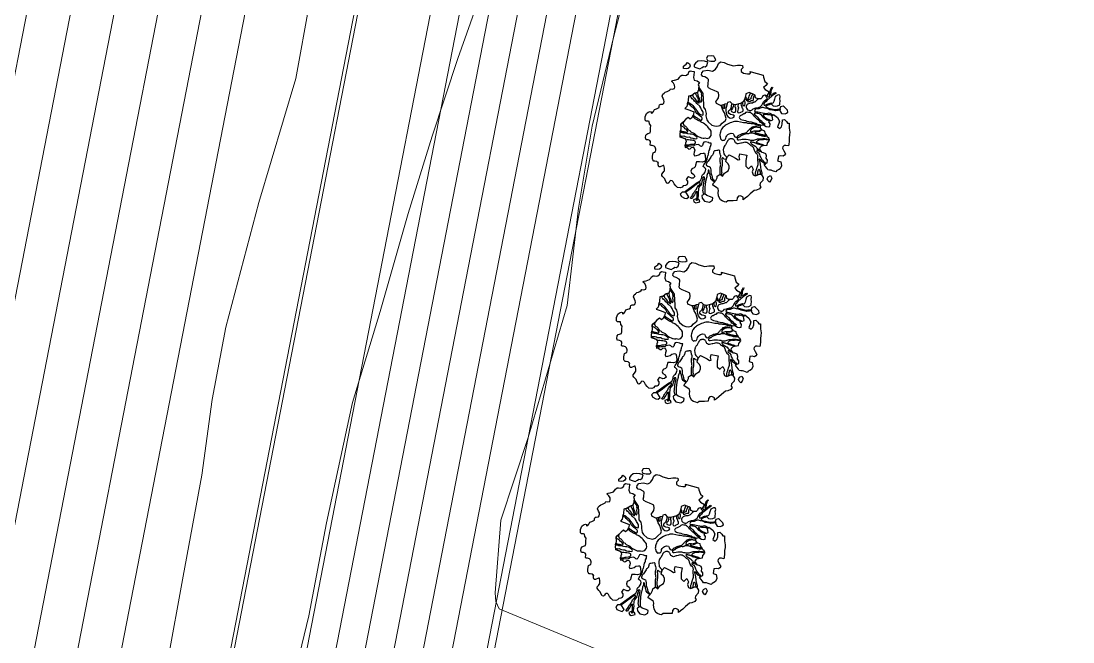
# Model space of a CAD drawing. Header units: metres. Extents: x 30 to 776, y 38 to 676.
# Drawn here: x 506.75 to 536.21, y 306 to 323.39 of the extents above; entities that cross this region are included whole.
import ezdxf

# ---------------------------------------------------------------- set-up
doc = ezdxf.new("R2010")
doc.units = ezdxf.units.M
doc.layers.add('01_Fina', color=7, linetype='Continuous')
doc.layers.add('planting render', color=7, linetype='Continuous')

# ---------------------------------------------------------------- blocks, each defined once
blk = doc.blocks.new('pohon2')
at = {"layer": 'planting render', "color": 94}
for points in [[(-0.222, 0.704), (-0.256, 0.707), (-0.288, 0.705), (-0.317, 0.695), (-0.317, 0.695), (-0.335, 0.671), (-0.345, 0.653), (-0.342, 0.636), (-0.325, 0.633), (-0.285, 0.627), (-0.266, 0.644), (-0.254, 0.655), (-0.24, 0.656), (-0.227, 0.671), (-0.222, 0.704)], [(0.201, 0.693), (0.318, 0.683), (0.325, 0.664), (0.348, 0.627), (0.374, 0.613), (0.364, 0.59), (0.345, 0.569), (0.364, 0.552), (0.405, 0.538), (0.397, 0.514), (0.389, 0.492), (0.372, 0.498), (0.355, 0.488), (0.351, 0.471), (0.341, 0.456), (0.314, 0.451), (0.289, 0.458), (0.281, 0.48), (0.262, 0.486), (0.219, 0.494), (0.192, 0.477), (0.192, 0.45), (0.187, 0.406), (0.167, 0.38), (0.11, 0.354), (0.085, 0.354), (0.06, 0.373), (0.035, 0.361), (0.034, 0.35), (0.014, 0.343), (0.002, 0.333), (-0.024, 0.323), (-0.065, 0.333), (-0.075, 0.354), (-0.067, 0.367), (-0.058, 0.39), (-0.059, 0.413), (-0.067, 0.44), (-0.081, 0.444), (-0.112, 0.451), (-0.145, 0.456), (-0.169, 0.464), (-0.177, 0.476), (-0.178, 0.499), (-0.183, 0.542), (-0.194, 0.55), (-0.223, 0.56), (-0.244, 0.562), (-0.259, 0.574), (-0.259, 0.593), (-0.247, 0.616), (-0.209, 0.628), (-0.163, 0.628), (-0.147, 0.64), (-0.137, 0.652), (-0.127, 0.678), (-0.121, 0.711), (-0.103, 0.73), (-0.07, 0.73), (-0.035, 0.722), (0.025, 0.717), (0.061, 0.73), (0.089, 0.735), (0.107, 0.737), (0.115, 0.715), (0.104, 0.696), (0.108, 0.676), (0.13, 0.667), (0.17, 0.666), (0.192, 0.671), (0.196, 0.682), (0.191, 0.693), (0.201, 0.693)], [(-0.2, 0.771), (-0.235, 0.759), (-0.243, 0.736), (-0.228, 0.718), (-0.196, 0.719), (-0.161, 0.727), (-0.153, 0.74), (-0.168, 0.761), (-0.178, 0.77), (-0.2, 0.771)], [(-0.411, 0.664), (-0.392, 0.655), (-0.38, 0.639), (-0.384, 0.62), (-0.396, 0.609), (-0.414, 0.601), (-0.44, 0.601), (-0.44, 0.601), (-0.442, 0.621), (-0.42, 0.646), (-0.412, 0.664)], [(-0.332, 0.587), (-0.33, 0.534), (-0.316, 0.511), (-0.287, 0.511), (-0.262, 0.498), (-0.272, 0.478), (-0.262, 0.464), (-0.258, 0.438), (-0.265, 0.4), (-0.286, 0.389), (-0.313, 0.363), (-0.341, 0.349), (-0.336, 0.309), (-0.339, 0.251), (-0.352, 0.229), (-0.303, 0.222), (-0.264, 0.213), (-0.261, 0.187), (-0.27, 0.154), (-0.283, 0.138), (-0.306, 0.15), (-0.326, 0.127), (-0.343, 0.102), (-0.363, 0.073), (-0.354, 0.03), (-0.355, -0.018), (-0.347, -0.047), (-0.291, -0.055), (-0.28, -0.077), (-0.284, -0.094), (-0.284, -0.119), (-0.279, -0.137), (-0.268, -0.131), (-0.257, -0.135), (-0.243, -0.144), (-0.23, -0.139), (-0.22, -0.126), (-0.205, -0.12), (-0.192, -0.13), (-0.184, -0.145), (-0.185, -0.164), (-0.187, -0.184), (-0.176, -0.196), (-0.158, -0.191), (-0.139, -0.181), (-0.124, -0.164), (-0.101, -0.155), (-0.089, -0.154), (-0.077, -0.175), (-0.065, -0.216), (-0.074, -0.232), (-0.093, -0.242), (-0.118, -0.243), (-0.147, -0.249), (-0.152, -0.282), (-0.152, -0.299), (-0.158, -0.31), (-0.177, -0.323), (-0.182, -0.346), (-0.174, -0.361), (-0.15, -0.372), (-0.137, -0.39), (-0.148, -0.407), (-0.164, -0.413), (-0.194, -0.405), (-0.204, -0.414), (-0.211, -0.435), (-0.197, -0.447), (-0.194, -0.465), (-0.195, -0.482), (-0.206, -0.492), (-0.227, -0.497), (-0.234, -0.513), (-0.249, -0.523), (-0.279, -0.526), (-0.298, -0.513), (-0.315, -0.497), (-0.329, -0.48), (-0.341, -0.471), (-0.355, -0.473), (-0.363, -0.482), (-0.366, -0.494), (-0.375, -0.504), (-0.387, -0.504), (-0.404, -0.484), (-0.413, -0.468), (-0.428, -0.458), (-0.44, -0.449), (-0.447, -0.441), (-0.449, -0.428), (-0.441, -0.412), (-0.435, -0.401), (-0.431, -0.391), (-0.435, -0.367), (-0.445, -0.343), (-0.454, -0.344), (-0.478, -0.362), (-0.491, -0.364), (-0.5, -0.349), (-0.503, -0.335), (-0.502, -0.326), (-0.508, -0.325), (-0.518, -0.317), (-0.539, -0.318), (-0.549, -0.32), (-0.561, -0.311), (-0.564, -0.304), (-0.568, -0.278), (-0.568, -0.245), (-0.558, -0.236), (-0.551, -0.228), (-0.548, -0.215), (-0.551, -0.205), (-0.555, -0.197), (-0.561, -0.189), (-0.572, -0.181), (-0.583, -0.178), (-0.591, -0.178), (-0.606, -0.181), (-0.613, -0.176), (-0.613, -0.169), (-0.614, -0.155), (-0.614, -0.144), (-0.622, -0.136), (-0.641, -0.133), (-0.654, -0.133), (-0.659, -0.135), (-0.669, -0.119), (-0.671, -0.094), (-0.664, -0.08), (-0.653, -0.072), (-0.635, -0.064), (-0.635, -0.046), (-0.639, -0.019), (-0.642, 0.006), (-0.656, 0.021), (-0.664, 0.043), (-0.675, 0.042), (-0.693, 0.04), (-0.704, 0.048), (-0.707, 0.06), (-0.711, 0.078), (-0.702, 0.111), (-0.69, 0.127), (-0.673, 0.138), (-0.663, 0.136), (-0.661, 0.124), (-0.648, 0.13), (-0.642, 0.143), (-0.636, 0.165), (-0.619, 0.175), (-0.608, 0.182), (-0.597, 0.192), (-0.598, 0.203), (-0.598, 0.215), (-0.593, 0.221), (-0.585, 0.224), (-0.566, 0.229), (-0.559, 0.239), (-0.559, 0.257), (-0.564, 0.269), (-0.576, 0.283), (-0.587, 0.302), (-0.585, 0.321), (-0.576, 0.335), (-0.566, 0.347), (-0.55, 0.355), (-0.538, 0.363), (-0.527, 0.374), (-0.523, 0.387), (-0.503, 0.387), (-0.487, 0.395), (-0.487, 0.411), (-0.491, 0.427), (-0.507, 0.446), (-0.517, 0.453), (-0.529, 0.459), (-0.516, 0.468), (-0.5, 0.474), (-0.471, 0.492), (-0.461, 0.509), (-0.456, 0.521), (-0.441, 0.535), (-0.43, 0.538), (-0.411, 0.537), (-0.399, 0.543), (-0.384, 0.563), (-0.382, 0.578), (-0.372, 0.59), (-0.355, 0.591), (-0.332, 0.592), (-0.332, 0.587)], [(0.447, 0.428), (0.468, 0.413), (0.491, 0.415), (0.51, 0.421), (0.529, 0.437), (0.527, 0.448), (0.524, 0.473), (0.519, 0.492), (0.519, 0.513), (0.511, 0.525), (0.497, 0.525), (0.472, 0.506), (0.468, 0.48), (0.468, 0.457), (0.462, 0.436), (0.45, 0.435), (0.447, 0.428)], [(0.619, 0.383), (0.611, 0.4), (0.573, 0.424), (0.562, 0.43), (0.54, 0.417), (0.537, 0.397), (0.539, 0.386), (0.55, 0.371), (0.562, 0.359), (0.597, 0.361), (0.608, 0.37), (0.619, 0.383)], [(0.488, 0.335), (0.531, 0.312), (0.555, 0.283), (0.555, 0.258), (0.548, 0.226), (0.572, 0.213), (0.586, 0.232), (0.588, 0.26), (0.582, 0.299), (0.601, 0.306), (0.623, 0.292), (0.634, 0.278), (0.65, 0.281), (0.652, 0.27), (0.66, 0.234), (0.673, 0.199), (0.676, 0.173), (0.676, 0.143), (0.683, 0.114), (0.686, 0.079), (0.685, 0.066), (0.661, 0.066), (0.644, 0.062), (0.633, 0.047), (0.633, 0.034), (0.652, 0.011), (0.671, -0.012), (0.664, -0.028), (0.653, -0.038), (0.63, -0.039), (0.61, -0.046), (0.61, -0.069), (0.611, -0.092), (0.642, -0.096), (0.648, -0.11), (0.655, -0.134), (0.65, -0.162), (0.636, -0.176), (0.622, -0.186), (0.615, -0.198), (0.582, -0.194), (0.566, -0.191), (0.553, -0.194), (0.537, -0.196), (0.527, -0.184), (0.508, -0.169), (0.493, -0.157), (0.502, -0.141), (0.518, -0.13), (0.515, -0.106), (0.499, -0.09), (0.498, -0.066), (0.488, -0.047), (0.465, -0.042), (0.451, -0.042), (0.423, -0.02), (0.424, -0.001), (0.433, 0.016), (0.447, 0.023), (0.483, 0.036), (0.483, 0.057), (0.496, 0.084), (0.488, 0.103), (0.47, 0.112), (0.47, 0.112), (0.445, 0.143), (0.437, 0.161), (0.412, 0.165), (0.387, 0.186), (0.388, 0.209), (0.413, 0.219), (0.44, 0.208), (0.462, 0.208), (0.474, 0.214), (0.473, 0.239), (0.457, 0.255), (0.463, 0.267), (0.477, 0.273), (0.49, 0.282), (0.485, 0.302), (0.479, 0.314), (0.488, 0.335)], [(0.244, -0.097), (0.311, -0.096), (0.311, -0.147), (0.323, -0.2), (0.353, -0.219), (0.376, -0.188), (0.397, -0.215), (0.393, -0.241), (0.408, -0.269), (0.429, -0.273), (0.446, -0.264), (0.463, -0.251), (0.482, -0.248), (0.507, -0.276), (0.507, -0.305), (0.488, -0.335), (0.49, -0.355), (0.5, -0.368), (0.492, -0.389), (0.466, -0.406), (0.444, -0.414), (0.414, -0.451), (0.393, -0.48), (0.374, -0.502), (0.359, -0.519), (0.353, -0.496), (0.353, -0.496), (0.326, -0.487), (0.308, -0.496), (0.3, -0.512), (0.3, -0.54), (0.3, -0.54), (0.267, -0.548), (0.242, -0.554), (0.217, -0.557), (0.205, -0.572), (0.187, -0.572), (0.163, -0.569), (0.147, -0.561), (0.123, -0.532), (0.112, -0.498), (0.112, -0.482), (0.105, -0.463), (0.087, -0.454), (0.087, -0.454), (0.047, -0.439), (0.047, -0.439), (0.048, -0.422), (0.048, -0.422), (0.067, -0.39), (0.067, -0.39), (0.074, -0.362), (0.074, -0.346), (0.074, -0.346), (0.096, -0.323), (0.096, -0.323), (0.122, -0.337), (0.122, -0.337), (0.136, -0.305), (0.152, -0.29), (0.166, -0.277), (0.17, -0.25), (0.165, -0.228), (0.151, -0.209), (0.127, -0.194), (0.127, -0.157), (0.145, -0.125), (0.181, -0.134), (0.213, -0.144), (0.239, -0.155), (0.253, -0.148), (0.242, -0.125), (0.244, -0.097), (0.244, -0.097)], [(0.571, -0.244), (0.588, -0.264), (0.582, -0.289), (0.572, -0.307), (0.556, -0.294), (0.544, -0.28), (0.552, -0.258), (0.571, -0.244)], [(-0.155, -0.592), (-0.191, -0.553), (-0.198, -0.555), (-0.226, -0.56), (-0.24, -0.581), (-0.225, -0.603), (-0.192, -0.612), (-0.171, -0.612), (-0.155, -0.592)], [(-0.043, -0.619), (-0.052, -0.601), (-0.078, -0.592), (-0.106, -0.611), (-0.098, -0.628), (-0.08, -0.636), (-0.043, -0.619)], [(0.049, -0.552), (0.011, -0.545), (-0.01, -0.535), (-0.035, -0.556), (-0.029, -0.58), (-0.002, -0.604), (0.047, -0.604), (0.072, -0.581), (0.07, -0.558), (0.049, -0.552)]]:
    blk.add_lwpolyline(points, dxfattribs=at)
at = {"layer": 'planting render', "color": 34}
for points in [[(0.397, 0.514), (0.397, 0.497), (0.403, 0.493), (0.407, 0.488), (0.413, 0.489), (0.421, 0.494), (0.421, 0.502), (0.417, 0.515), (0.416, 0.528), (0.415, 0.539), (0.415, 0.546), (0.416, 0.555), (0.416, 0.568), (0.421, 0.577), (0.427, 0.587), (0.431, 0.586), (0.431, 0.583), (0.427, 0.576), (0.422, 0.568), (0.422, 0.562), (0.422, 0.541), (0.422, 0.532), (0.423, 0.52), (0.423, 0.516), (0.426, 0.511), (0.431, 0.511), (0.439, 0.516), (0.443, 0.522), (0.451, 0.532), (0.456, 0.538), (0.465, 0.544), (0.469, 0.539), (0.471, 0.534), (0.462, 0.525), (0.443, 0.505), (0.413, 0.468), (0.402, 0.458), (0.394, 0.443), (0.384, 0.426), (0.381, 0.42), (0.38, 0.413), (0.38, 0.409), (0.383, 0.405), (0.388, 0.406), (0.393, 0.407), (0.404, 0.413), (0.409, 0.417), (0.418, 0.423), (0.427, 0.428), (0.435, 0.432), (0.446, 0.437), (0.45, 0.435), (0.447, 0.428), (0.443, 0.425), (0.431, 0.417), (0.419, 0.412), (0.409, 0.403), (0.402, 0.397), (0.403, 0.393), (0.415, 0.386), (0.428, 0.385), (0.474, 0.383), (0.49, 0.383), (0.505, 0.387), (0.515, 0.389), (0.528, 0.394), (0.537, 0.397), (0.543, 0.39), (0.539, 0.386), (0.523, 0.38), (0.512, 0.377), (0.5, 0.372), (0.489, 0.372), (0.471, 0.372), (0.445, 0.372), (0.428, 0.376), (0.415, 0.377), (0.397, 0.377), (0.377, 0.379), (0.367, 0.377), (0.34, 0.36), (0.331, 0.358), (0.319, 0.355), (0.311, 0.351), (0.307, 0.347), (0.303, 0.335), (0.308, 0.329), (0.324, 0.329), (0.335, 0.329), (0.381, 0.33), (0.423, 0.331), (0.445, 0.341), (0.464, 0.336), (0.484, 0.327), (0.48, 0.318), (0.47, 0.321), (0.453, 0.325), (0.444, 0.321), (0.434, 0.319), (0.42, 0.319), (0.395, 0.316), (0.39, 0.312), (0.397, 0.304), (0.406, 0.294), (0.418, 0.289), (0.437, 0.281), (0.452, 0.279), (0.466, 0.274), (0.47, 0.27), (0.463, 0.267), (0.462, 0.264), (0.45, 0.269), (0.444, 0.27), (0.437, 0.27), (0.426, 0.274), (0.414, 0.279), (0.4, 0.285), (0.394, 0.29), (0.387, 0.297), (0.382, 0.301), (0.376, 0.306), (0.362, 0.311), (0.354, 0.314), (0.343, 0.314), (0.332, 0.314), (0.319, 0.314), (0.31, 0.312), (0.304, 0.309), (0.305, 0.305), (0.314, 0.297), (0.323, 0.291), (0.339, 0.281), (0.36, 0.265), (0.383, 0.252), (0.397, 0.241), (0.409, 0.236), (0.426, 0.227), (0.412, 0.224), (0.406, 0.224), (0.39, 0.232), (0.382, 0.236), (0.372, 0.243), (0.367, 0.247), (0.357, 0.252), (0.348, 0.257), (0.341, 0.262), (0.331, 0.268), (0.317, 0.277), (0.307, 0.283), (0.301, 0.291), (0.295, 0.295), (0.286, 0.302), (0.279, 0.304), (0.275, 0.306), (0.267, 0.309), (0.26, 0.308), (0.25, 0.308), (0.237, 0.307), (0.233, 0.306), (0.227, 0.302), (0.223, 0.3), (0.218, 0.291), (0.214, 0.288), (0.208, 0.284), (0.191, 0.27), (0.183, 0.266), (0.178, 0.261), (0.175, 0.256), (0.173, 0.249), (0.173, 0.243), (0.176, 0.236), (0.183, 0.231), (0.192, 0.229), (0.205, 0.228), (0.236, 0.225), (0.251, 0.224), (0.27, 0.223), (0.292, 0.223), (0.323, 0.221), (0.338, 0.219), (0.343, 0.218), (0.346, 0.217), (0.353, 0.214), (0.371, 0.215), (0.382, 0.211), (0.388, 0.211), (0.388, 0.209), (0.374, 0.203), (0.363, 0.202), (0.353, 0.203), (0.346, 0.203), (0.337, 0.206), (0.329, 0.208), (0.321, 0.209), (0.315, 0.209), (0.306, 0.208), (0.298, 0.207), (0.288, 0.206), (0.263, 0.203), (0.251, 0.205), (0.238, 0.204), (0.23, 0.202), (0.222, 0.202), (0.162, 0.202), (0.136, 0.196), (0.123, 0.19), (0.108, 0.183), (0.098, 0.178), (0.081, 0.165), (0.065, 0.15), (0.055, 0.141), (0.049, 0.134), (0.038, 0.119), (0.028, 0.101), (0.025, 0.088), (0.023, 0.072), (0.023, 0.061), (0.023, 0.049), (0.023, 0.04), (0.028, 0.031), (0.037, 0.01), (0.055, -0.002), (0.063, 0.003), (0.077, 0.005), (0.082, 0.012), (0.086, 0.025), (0.086, 0.039), (0.089, 0.049), (0.093, 0.056), (0.098, 0.064), (0.108, 0.072), (0.108, 0.072), (0.124, 0.082), (0.124, 0.082), (0.144, 0.081), (0.144, 0.081), (0.152, 0.072), (0.152, 0.072), (0.157, 0.061), (0.166, 0.055), (0.176, 0.053), (0.185, 0.056), (0.191, 0.063), (0.193, 0.067), (0.195, 0.071), (0.2, 0.076), (0.207, 0.08), (0.207, 0.08), (0.215, 0.086), (0.221, 0.09), (0.226, 0.094), (0.229, 0.097), (0.236, 0.1), (0.242, 0.102), (0.247, 0.105), (0.253, 0.107), (0.258, 0.11), (0.263, 0.113), (0.267, 0.116), (0.271, 0.121), (0.275, 0.127), (0.278, 0.131), (0.278, 0.131), (0.281, 0.138), (0.285, 0.142), (0.288, 0.148), (0.291, 0.153), (0.302, 0.169), (0.308, 0.177), (0.315, 0.181), (0.326, 0.187), (0.334, 0.189), (0.34, 0.189), (0.349, 0.19), (0.357, 0.189), (0.368, 0.189), (0.377, 0.19), (0.387, 0.189), (0.387, 0.189), (0.387, 0.186), (0.366, 0.185), (0.358, 0.184), (0.35, 0.183), (0.346, 0.182), (0.342, 0.181), (0.338, 0.179), (0.335, 0.177), (0.331, 0.176), (0.326, 0.173), (0.322, 0.17), (0.318, 0.167), (0.316, 0.164), (0.313, 0.162), (0.31, 0.159), (0.308, 0.155), (0.307, 0.152), (0.307, 0.152), (0.305, 0.146), (0.304, 0.144), (0.304, 0.144), (0.303, 0.141), (0.303, 0.141), (0.303, 0.137), (0.303, 0.137), (0.303, 0.132), (0.307, 0.131), (0.315, 0.131), (0.318, 0.134), (0.327, 0.14), (0.327, 0.14), (0.336, 0.144), (0.339, 0.145), (0.344, 0.146), (0.352, 0.148), (0.356, 0.149), (0.367, 0.15), (0.374, 0.152), (0.38, 0.154), (0.386, 0.157), (0.391, 0.16), (0.395, 0.165), (0.398, 0.168), (0.398, 0.168), (0.402, 0.173), (0.405, 0.17), (0.4, 0.164), (0.397, 0.158), (0.394, 0.155), (0.39, 0.153), (0.39, 0.153), (0.386, 0.15), (0.386, 0.15), (0.382, 0.146), (0.382, 0.146), (0.375, 0.145), (0.367, 0.145), (0.362, 0.145), (0.358, 0.144), (0.358, 0.144), (0.354, 0.143), (0.354, 0.143), (0.35, 0.14), (0.35, 0.14), (0.349, 0.137), (0.349, 0.132), (0.353, 0.13), (0.358, 0.13), (0.368, 0.129), (0.373, 0.128), (0.379, 0.128), (0.388, 0.125), (0.397, 0.125), (0.404, 0.125), (0.411, 0.125), (0.418, 0.125), (0.423, 0.125), (0.43, 0.125), (0.436, 0.125), (0.438, 0.127), (0.442, 0.128), (0.446, 0.129), (0.45, 0.13), (0.453, 0.133), (0.463, 0.121), (0.455, 0.116), (0.45, 0.114), (0.445, 0.112), (0.44, 0.112), (0.432, 0.111), (0.428, 0.111), (0.422, 0.111), (0.414, 0.113), (0.41, 0.113), (0.406, 0.113), (0.403, 0.113), (0.396, 0.113), (0.392, 0.113), (0.386, 0.114), (0.381, 0.115), (0.381, 0.115), (0.374, 0.115), (0.369, 0.115), (0.365, 0.115), (0.361, 0.116), (0.356, 0.117), (0.356, 0.117), (0.348, 0.118), (0.342, 0.12), (0.337, 0.121), (0.331, 0.121), (0.325, 0.12), (0.325, 0.12), (0.305, 0.117), (0.3, 0.116), (0.296, 0.115), (0.293, 0.112), (0.289, 0.108), (0.286, 0.106), (0.281, 0.104), (0.276, 0.103), (0.273, 0.103), (0.269, 0.102), (0.264, 0.101), (0.244, 0.088), (0.234, 0.084), (0.229, 0.08), (0.224, 0.076), (0.219, 0.072), (0.219, 0.072), (0.215, 0.066), (0.213, 0.063), (0.213, 0.063), (0.21, 0.06), (0.21, 0.06), (0.204, 0.057), (0.201, 0.055), (0.197, 0.05), (0.194, 0.047), (0.194, 0.047), (0.192, 0.042), (0.191, 0.036), (0.191, 0.036), (0.192, 0.033), (0.201, 0.032), (0.201, 0.032), (0.209, 0.033), (0.227, 0.039), (0.227, 0.039), (0.241, 0.045), (0.248, 0.047), (0.257, 0.049), (0.267, 0.05), (0.278, 0.052), (0.297, 0.052), (0.308, 0.054), (0.319, 0.052), (0.328, 0.053), (0.338, 0.055), (0.351, 0.057), (0.358, 0.061), (0.368, 0.067), (0.376, 0.072), (0.384, 0.076), (0.397, 0.08), (0.409, 0.083), (0.418, 0.085), (0.431, 0.088), (0.443, 0.091), (0.452, 0.092), (0.468, 0.092), (0.478, 0.092), (0.487, 0.092), (0.492, 0.094), (0.494, 0.089), (0.487, 0.088), (0.48, 0.087), (0.469, 0.085), (0.464, 0.085), (0.455, 0.085), (0.45, 0.082), (0.445, 0.081), (0.437, 0.079), (0.433, 0.077), (0.429, 0.076), (0.424, 0.076), (0.42, 0.075), (0.416, 0.075), (0.412, 0.074), (0.407, 0.071), (0.405, 0.071), (0.405, 0.071), (0.401, 0.069), (0.397, 0.067), (0.393, 0.064), (0.393, 0.064), (0.388, 0.06), (0.385, 0.057), (0.383, 0.054), (0.38, 0.051), (0.378, 0.046), (0.378, 0.044), (0.378, 0.041), (0.378, 0.041), (0.381, 0.04), (0.381, 0.04), (0.39, 0.039), (0.397, 0.037), (0.4, 0.037), (0.404, 0.037), (0.41, 0.036), (0.413, 0.035), (0.418, 0.034), (0.423, 0.034), (0.427, 0.034), (0.427, 0.034), (0.433, 0.034), (0.439, 0.033), (0.442, 0.033), (0.448, 0.03), (0.452, 0.029), (0.453, 0.025), (0.443, 0.021), (0.439, 0.024), (0.434, 0.025), (0.427, 0.026), (0.424, 0.026), (0.421, 0.027), (0.418, 0.027), (0.412, 0.027), (0.408, 0.027), (0.401, 0.027), (0.396, 0.027), (0.389, 0.028), (0.385, 0.03), (0.382, 0.031), (0.376, 0.032), (0.371, 0.033), (0.366, 0.034), (0.361, 0.034), (0.356, 0.035), (0.346, 0.035), (0.34, 0.036), (0.335, 0.036), (0.329, 0.036), (0.326, 0.035), (0.326, 0.035), (0.324, 0.034), (0.323, 0.031), (0.323, 0.029), (0.326, 0.026), (0.332, 0.021), (0.336, 0.019), (0.345, 0.014), (0.35, 0.013), (0.355, 0.011), (0.364, 0.007), (0.374, 0.004), (0.378, 0.003), (0.382, 0.001), (0.39, -0.008), (0.395, -0.012), (0.398, -0.014), (0.403, -0.018), (0.408, -0.021), (0.411, -0.021), (0.414, -0.021), (0.42, -0.021), (0.423, -0.021), (0.424, -0.021), (0.444, -0.036), (0.426, -0.038), (0.42, -0.036), (0.411, -0.033), (0.411, -0.033), (0.405, -0.031), (0.402, -0.03), (0.397, -0.031), (0.397, -0.031), (0.397, -0.031), (0.395, -0.039), (0.4, -0.043), (0.4, -0.043), (0.409, -0.049), (0.416, -0.052), (0.428, -0.063), (0.437, -0.081), (0.446, -0.092), (0.453, -0.099), (0.461, -0.109), (0.469, -0.115), (0.479, -0.124), (0.489, -0.13), (0.499, -0.136), (0.502, -0.141), (0.497, -0.149), (0.488, -0.14), (0.483, -0.138), (0.473, -0.134), (0.467, -0.13), (0.462, -0.127), (0.462, -0.127), (0.455, -0.12), (0.449, -0.113), (0.449, -0.113), (0.441, -0.108), (0.437, -0.108), (0.437, -0.108), (0.434, -0.115), (0.437, -0.12), (0.44, -0.124), (0.448, -0.144), (0.451, -0.151), (0.456, -0.165), (0.458, -0.171), (0.464, -0.19), (0.474, -0.213), (0.476, -0.217), (0.48, -0.224), (0.483, -0.23), (0.486, -0.239), (0.486, -0.247), (0.485, -0.252), (0.482, -0.248), (0.476, -0.249), (0.472, -0.236), (0.47, -0.232), (0.468, -0.227), (0.467, -0.223), (0.465, -0.22), (0.463, -0.216), (0.461, -0.212), (0.459, -0.21), (0.459, -0.21), (0.454, -0.209), (0.45, -0.209), (0.447, -0.211), (0.445, -0.214), (0.444, -0.218), (0.444, -0.224), (0.444, -0.229), (0.444, -0.233), (0.445, -0.239), (0.445, -0.244), (0.445, -0.249), (0.445, -0.255), (0.446, -0.264), (0.446, -0.264), (0.429, -0.273), (0.428, -0.256), (0.426, -0.248), (0.426, -0.243), (0.427, -0.236), (0.427, -0.229), (0.428, -0.221), (0.428, -0.215), (0.428, -0.21), (0.43, -0.204), (0.43, -0.199), (0.43, -0.192), (0.43, -0.188), (0.431, -0.182), (0.436, -0.162), (0.434, -0.155), (0.433, -0.146), (0.431, -0.14), (0.43, -0.136), (0.426, -0.13), (0.424, -0.122), (0.423, -0.115), (0.423, -0.11), (0.42, -0.104), (0.419, -0.089), (0.417, -0.083), (0.414, -0.077), (0.412, -0.073), (0.406, -0.069), (0.396, -0.064), (0.38, -0.045), (0.376, -0.039), (0.37, -0.031), (0.369, -0.026), (0.364, -0.02), (0.36, -0.012), (0.356, -0.008), (0.348, -0.003), (0.336, 0.001), (0.325, 0.006), (0.319, 0.01), (0.313, 0.014), (0.307, 0.018), (0.3, 0.02), (0.289, 0.022), (0.28, 0.022), (0.273, 0.022), (0.262, 0.018), (0.251, 0.013), (0.241, 0.008), (0.233, 0.005), (0.21, -0.007), (0.2, -0.008), (0.189, -0.003), (0.182, 0), (0.178, 0.005), (0.173, 0.013), (0.169, 0.018), (0.165, 0.022), (0.161, 0.026), (0.154, 0.028), (0.15, 0.029), (0.147, 0.03), (0.141, 0.03), (0.133, 0.028), (0.128, 0.026), (0.122, 0.024), (0.116, 0.02), (0.112, 0.014), (0.108, 0.008), (0.104, 0.002), (0.102, -0.006), (0.1, -0.012), (0.092, -0.037), (0.088, -0.044), (0.085, -0.055), (0.083, -0.061), (0.083, -0.068), (0.082, -0.074), (0.082, -0.088), (0.094, -0.125), (0.104, -0.134), (0.107, -0.136), (0.113, -0.141), (0.12, -0.146), (0.13, -0.151), (0.127, -0.157), (0.127, -0.175), (0.107, -0.174), (0.099, -0.168), (0.099, -0.168), (0.089, -0.165), (0.083, -0.17), (0.083, -0.17), (0.085, -0.181), (0.09, -0.189), (0.098, -0.226), (0.099, -0.24), (0.099, -0.247), (0.099, -0.252), (0.099, -0.259), (0.1, -0.273), (0.101, -0.279), (0.101, -0.279), (0.103, -0.287), (0.106, -0.298), (0.109, -0.307), (0.11, -0.314), (0.111, -0.321), (0.111, -0.326), (0.109, -0.33), (0.096, -0.323), (0.092, -0.297), (0.091, -0.293), (0.091, -0.288), (0.09, -0.284), (0.09, -0.281), (0.088, -0.276), (0.088, -0.273), (0.085, -0.264), (0.085, -0.261), (0.084, -0.258), (0.084, -0.253), (0.085, -0.249), (0.085, -0.244), (0.085, -0.242), (0.085, -0.239), (0.085, -0.235), (0.083, -0.228), (0.08, -0.221), (0.079, -0.217), (0.077, -0.211), (0.076, -0.208), (0.075, -0.204), (0.073, -0.193), (0.07, -0.187), (0.069, -0.181), (0.069, -0.177), (0.069, -0.174), (0.069, -0.162), (0.07, -0.156), (0.068, -0.147), (0.067, -0.143), (0.061, -0.13), (0.059, -0.127), (0.057, -0.125), (0.053, -0.111), (0.05, -0.103), (0.044, -0.099), (0.039, -0.099), (0.028, -0.104), (0.022, -0.108), (0.01, -0.111), (0.001, -0.115), (-0.003, -0.122), (-0.005, -0.128), (-0.005, -0.135), (-0.005, -0.143), (-0.006, -0.152), (-0.009, -0.159), (-0.014, -0.165), (-0.02, -0.17), (-0.021, -0.179), (-0.027, -0.192), (-0.031, -0.202), (-0.035, -0.213), (-0.04, -0.222), (-0.044, -0.231), (-0.049, -0.238), (-0.05, -0.249), (-0.052, -0.255), (-0.052, -0.263), (-0.044, -0.265), (-0.033, -0.269), (-0.021, -0.272), (-0.009, -0.276), (-0.005, -0.286), (-0.005, -0.286), (0.002, -0.3), (0.003, -0.312), (0.005, -0.323), (0.011, -0.336), (0.016, -0.343), (0.021, -0.35), (0.034, -0.379), (0.044, -0.389), (0.054, -0.395), (0.061, -0.4), (0.057, -0.406), (0.037, -0.396), (0.029, -0.39), (0.018, -0.378), (0.016, -0.37), (0.012, -0.363), (0.006, -0.351), (0.005, -0.345), (0.003, -0.338), (-0.002, -0.337), (-0.008, -0.328), (-0.011, -0.322), (-0.013, -0.311), (-0.017, -0.305), (-0.017, -0.305), (-0.023, -0.305), (-0.023, -0.313), (-0.021, -0.321), (-0.022, -0.334), (-0.023, -0.338), (-0.024, -0.348), (-0.024, -0.359), (-0.024, -0.365), (-0.024, -0.373), (-0.024, -0.382), (-0.025, -0.395), (-0.027, -0.416), (-0.027, -0.422), (-0.025, -0.443), (-0.023, -0.452), (-0.023, -0.464), (-0.023, -0.475), (-0.019, -0.494), (-0.017, -0.502), (-0.013, -0.518), (-0.011, -0.531), (-0.009, -0.538), (-0.02, -0.539), (-0.024, -0.533), (-0.03, -0.518), (-0.035, -0.504), (-0.036, -0.496), (-0.036, -0.488), (-0.037, -0.477), (-0.037, -0.465), (-0.04, -0.453), (-0.042, -0.445), (-0.04, -0.435), (-0.04, -0.427), (-0.04, -0.42), (-0.04, -0.413), (-0.04, -0.413), (-0.04, -0.401), (-0.04, -0.391), (-0.04, -0.391), (-0.043, -0.38), (-0.043, -0.38), (-0.053, -0.377), (-0.058, -0.387), (-0.059, -0.394), (-0.056, -0.401), (-0.056, -0.401), (-0.059, -0.417), (-0.062, -0.429), (-0.062, -0.429), (-0.062, -0.443), (-0.062, -0.451), (-0.062, -0.46), (-0.069, -0.466), (-0.079, -0.484), (-0.08, -0.498), (-0.079, -0.508), (-0.077, -0.526), (-0.073, -0.54), (-0.07, -0.563), (-0.07, -0.587), (-0.07, -0.61), (-0.077, -0.613), (-0.078, -0.609), (-0.078, -0.592), (-0.078, -0.577), (-0.08, -0.563), (-0.081, -0.551), (-0.083, -0.542), (-0.086, -0.531), (-0.091, -0.524), (-0.095, -0.531), (-0.101, -0.542), (-0.105, -0.562), (-0.112, -0.577), (-0.122, -0.601), (-0.131, -0.603), (-0.136, -0.6), (-0.135, -0.592), (-0.127, -0.577), (-0.123, -0.566), (-0.119, -0.554), (-0.116, -0.542), (-0.109, -0.532), (-0.105, -0.518), (-0.097, -0.505), (-0.097, -0.496), (-0.095, -0.486), (-0.09, -0.479), (-0.084, -0.469), (-0.078, -0.459), (-0.073, -0.449), (-0.074, -0.438), (-0.083, -0.439), (-0.093, -0.447), (-0.109, -0.464), (-0.16, -0.52), (-0.182, -0.543), (-0.192, -0.554), (-0.203, -0.556), (-0.204, -0.552), (-0.198, -0.543), (-0.102, -0.441), (-0.093, -0.433), (-0.083, -0.425), (-0.077, -0.418), (-0.069, -0.397), (-0.068, -0.388), (-0.07, -0.379), (-0.071, -0.375), (-0.066, -0.361), (-0.061, -0.353), (-0.054, -0.345), (-0.05, -0.334), (-0.047, -0.324), (-0.046, -0.316), (-0.046, -0.306), (-0.051, -0.295), (-0.058, -0.291), (-0.066, -0.287), (-0.071, -0.285), (-0.077, -0.28), (-0.076, -0.271), (-0.073, -0.265), (-0.058, -0.228), (-0.053, -0.216), (-0.053, -0.206), (-0.053, -0.195), (-0.053, -0.187), (-0.051, -0.174), (-0.05, -0.169), (-0.05, -0.155), (-0.049, -0.135), (-0.048, -0.12), (-0.045, -0.11), (-0.045, -0.101), (-0.045, -0.09), (-0.045, -0.086), (-0.041, -0.071), (-0.041, -0.061), (-0.042, -0.049), (-0.055, -0.051), (-0.065, -0.05), (-0.068, -0.046), (-0.104, -0.046), (-0.113, -0.052), (-0.117, -0.064), (-0.122, -0.085), (-0.129, -0.096), (-0.138, -0.095), (-0.15, -0.089), (-0.163, -0.084), (-0.181, -0.091), (-0.195, -0.098), (-0.202, -0.106), (-0.224, -0.114), (-0.238, -0.114), (-0.252, -0.12), (-0.265, -0.125), (-0.274, -0.122), (-0.283, -0.125), (-0.284, -0.119), (-0.284, -0.111), (-0.27, -0.11), (-0.26, -0.108), (-0.249, -0.104), (-0.242, -0.1), (-0.231, -0.096), (-0.213, -0.092), (-0.201, -0.087), (-0.195, -0.082), (-0.192, -0.076), (-0.192, -0.068), (-0.195, -0.062), (-0.199, -0.059), (-0.21, -0.056), (-0.219, -0.056), (-0.234, -0.057), (-0.245, -0.058), (-0.262, -0.058), (-0.272, -0.06), (-0.275, -0.061), (-0.286, -0.066), (-0.291, -0.055), (-0.347, -0.047), (-0.337, -0.033), (-0.328, -0.034), (-0.313, -0.03), (-0.3, -0.032), (-0.291, -0.034), (-0.272, -0.033), (-0.259, -0.03), (-0.247, -0.035), (-0.24, -0.036), (-0.223, -0.036), (-0.218, -0.036), (-0.208, -0.036), (-0.195, -0.034), (-0.187, -0.031), (-0.187, -0.031), (-0.186, -0.024), (-0.19, -0.018), (-0.196, -0.013), (-0.21, -0.006), (-0.221, -0.001), (-0.227, 0), (-0.245, -0.001), (-0.256, -0.002), (-0.278, -0.003), (-0.289, -0.001), (-0.305, -0.001), (-0.323, -0.004), (-0.334, -0.002), (-0.341, -0.002), (-0.348, -0.002), (-0.355, -0.002), (-0.355, 0.014), (-0.334, 0.01), (-0.325, 0.01), (-0.319, 0.012), (-0.306, 0.012), (-0.288, 0.012), (-0.288, 0.012), (-0.283, 0.02), (-0.287, 0.023), (-0.304, 0.037), (-0.313, 0.04), (-0.321, 0.046), (-0.325, 0.05), (-0.332, 0.052), (-0.337, 0.054), (-0.344, 0.056), (-0.35, 0.057), (-0.359, 0.055), (-0.359, 0.055), (-0.363, 0.073), (-0.343, 0.102), (-0.343, 0.084), (-0.343, 0.084), (-0.334, 0.071), (-0.334, 0.071), (-0.322, 0.065), (-0.314, 0.063), (-0.305, 0.056), (-0.301, 0.052), (-0.294, 0.046), (-0.283, 0.035), (-0.283, 0.035), (-0.268, 0.031), (-0.261, 0.025), (-0.256, 0.022), (-0.226, 0.015), (-0.218, 0.013), (-0.2, 0), (-0.188, -0.006), (-0.176, -0.01), (-0.162, -0.012), (-0.146, -0.017), (-0.141, -0.017), (-0.129, -0.017), (-0.117, -0.013), (-0.111, -0.011), (-0.089, -0.011), (-0.082, -0.008), (-0.069, -0.001), (-0.064, 0.008), (-0.059, 0.024), (-0.059, 0.038), (-0.063, 0.054), (-0.067, 0.064), (-0.079, 0.076), (-0.086, 0.081), (-0.106, 0.098), (-0.116, 0.105), (-0.13, 0.113), (-0.138, 0.117), (-0.153, 0.126), (-0.175, 0.131), (-0.183, 0.134), (-0.201, 0.139), (-0.215, 0.143), (-0.225, 0.147), (-0.237, 0.152), (-0.244, 0.155), (-0.25, 0.159), (-0.26, 0.161), (-0.267, 0.163), (-0.263, 0.181), (-0.234, 0.166), (-0.22, 0.162), (-0.213, 0.159), (-0.201, 0.153), (-0.187, 0.147), (-0.179, 0.147), (-0.176, 0.15), (-0.176, 0.15), (-0.173, 0.161), (-0.175, 0.169), (-0.179, 0.176), (-0.198, 0.186), (-0.215, 0.195), (-0.231, 0.205), (-0.243, 0.214), (-0.25, 0.222), (-0.256, 0.233), (-0.263, 0.239), (-0.269, 0.244), (-0.277, 0.248), (-0.287, 0.255), (-0.303, 0.265), (-0.311, 0.272), (-0.316, 0.276), (-0.326, 0.277), (-0.337, 0.278), (-0.337, 0.293), (-0.315, 0.289), (-0.295, 0.277), (-0.284, 0.27), (-0.271, 0.26), (-0.261, 0.249), (-0.25, 0.244), (-0.242, 0.235), (-0.238, 0.229), (-0.22, 0.213), (-0.215, 0.209), (-0.202, 0.202), (-0.187, 0.198), (-0.187, 0.198), (-0.176, 0.198), (-0.17, 0.204), (-0.172, 0.217), (-0.175, 0.224), (-0.18, 0.234), (-0.194, 0.248), (-0.2, 0.255), (-0.204, 0.263), (-0.216, 0.277), (-0.251, 0.298), (-0.259, 0.304), (-0.275, 0.314), (-0.284, 0.322), (-0.292, 0.327), (-0.302, 0.333), (-0.311, 0.34), (-0.317, 0.346), (-0.327, 0.356), (-0.313, 0.363), (-0.305, 0.371), (-0.296, 0.353), (-0.296, 0.353), (-0.283, 0.342), (-0.275, 0.335), (-0.264, 0.325), (-0.255, 0.319), (-0.241, 0.308), (-0.237, 0.307), (-0.231, 0.308), (-0.231, 0.308), (-0.227, 0.313), (-0.239, 0.328), (-0.241, 0.333), (-0.247, 0.346), (-0.251, 0.351), (-0.254, 0.355), (-0.258, 0.361), (-0.263, 0.368), (-0.267, 0.372), (-0.272, 0.378), (-0.272, 0.378), (-0.28, 0.392), (-0.265, 0.4), (-0.255, 0.377), (-0.25, 0.369), (-0.243, 0.357), (-0.237, 0.35), (-0.234, 0.342), (-0.226, 0.327), (-0.221, 0.322), (-0.221, 0.322), (-0.211, 0.319), (-0.211, 0.319), (-0.207, 0.33), (-0.211, 0.341), (-0.212, 0.345), (-0.216, 0.36), (-0.217, 0.376), (-0.217, 0.383), (-0.223, 0.391), (-0.223, 0.402), (-0.233, 0.414), (-0.244, 0.423), (-0.258, 0.438), (-0.26, 0.45)], [(-0.26, 0.45), (-0.212, 0.401), (-0.187, 0.3), (-0.18, 0.274), (-0.16, 0.257), (-0.145, 0.22), (-0.142, 0.198), (-0.127, 0.162), (-0.111, 0.147), (-0.07, 0.123), (-0.045, 0.119), (-0.02, 0.12), (0.007, 0.134), (0.024, 0.16), (0.05, 0.191), (0.052, 0.211), (0.041, 0.231), (0.026, 0.26), (0.006, 0.281), (-0.005, 0.299), (-0.019, 0.322)], [(0.175, 0.389), (0.178, 0.378), (0.184, 0.365), (0.191, 0.362), (0.198, 0.359), (0.203, 0.369), (0.203, 0.381), (0.199, 0.397), (0.188, 0.415)], [(0.192, 0.45), (0.202, 0.437), (0.202, 0.424), (0.211, 0.416), (0.216, 0.419), (0.221, 0.431), (0.221, 0.44), (0.227, 0.449), (0.228, 0.462), (0.234, 0.491)], [(0.32, 0.453), (0.309, 0.44), (0.301, 0.431), (0.289, 0.416), (0.283, 0.412), (0.271, 0.403), (0.262, 0.4), (0.252, 0.397), (0.243, 0.394), (0.233, 0.388), (0.227, 0.382), (0.222, 0.375), (0.218, 0.368), (0.218, 0.359), (0.218, 0.352), (0.223, 0.342), (0.237, 0.331), (0.248, 0.328), (0.256, 0.328), (0.269, 0.331), (0.279, 0.338), (0.287, 0.351), (0.303, 0.359), (0.312, 0.363), (0.333, 0.373), (0.34, 0.377), (0.349, 0.381), (0.353, 0.387), (0.361, 0.398), (0.366, 0.412), (0.375, 0.438), (0.382, 0.449), (0.389, 0.458), (0.399, 0.469), (0.4, 0.476), (0.394, 0.48), (0.386, 0.485), (0.385, 0.494)], [(0.254, 0.487), (0.248, 0.462), (0.246, 0.45), (0.246, 0.44), (0.241, 0.434), (0.235, 0.431), (0.235, 0.431), (0.23, 0.428), (0.226, 0.417), (0.222, 0.409), (0.222, 0.409), (0.233, 0.408), (0.245, 0.417), (0.255, 0.423), (0.27, 0.428), (0.273, 0.434), (0.273, 0.44), (0.271, 0.452), (0.272, 0.464), (0.273, 0.472), (0.276, 0.481)], [(-0.004, 0.331), (0.001, 0.311), (0.005, 0.303), (0.014, 0.301), (0.019, 0.307), (0.018, 0.318), (0.017, 0.328), (0.014, 0.343)], [(0.034, 0.35), (0.032, 0.314), (0.031, 0.302), (0.034, 0.28), (0.04, 0.263), (0.052, 0.243), (0.063, 0.231), (0.081, 0.222), (0.093, 0.222), (0.111, 0.228), (0.12, 0.235), (0.125, 0.248), (0.117, 0.256), (0.103, 0.255), (0.084, 0.255), (0.072, 0.261), (0.063, 0.269), (0.062, 0.28), (0.063, 0.289), (0.071, 0.298), (0.077, 0.308), (0.08, 0.32), (0.079, 0.33), (0.08, 0.34), (0.08, 0.354), (0.081, 0.356)], [(0.095, 0.354), (0.095, 0.334), (0.094, 0.317), (0.087, 0.3), (0.085, 0.294), (0.088, 0.284), (0.095, 0.282), (0.112, 0.281), (0.124, 0.285), (0.128, 0.295), (0.128, 0.304), (0.125, 0.321), (0.122, 0.327), (0.116, 0.334), (0.115, 0.342), (0.114, 0.356)], [(0.139, 0.367), (0.139, 0.347), (0.148, 0.331), (0.148, 0.323), (0.145, 0.308), (0.146, 0.295), (0.151, 0.286), (0.151, 0.286), (0.162, 0.285), (0.172, 0.29), (0.178, 0.296), (0.193, 0.305), (0.197, 0.312), (0.197, 0.319), (0.193, 0.328), (0.187, 0.333), (0.183, 0.342), (0.179, 0.35), (0.173, 0.359), (0.164, 0.378)]]:
    blk.add_lwpolyline(points, dxfattribs=at)
blk = doc.blocks.new('Estadio')
at = {"lineweight": 9}
for points in [[(2565.331, 1456.462), (2565.331, 1416.462, 0.826712), (2680.244, 1416.462), (2680.244, 1516.462, 0.826712), (2565.331, 1516.462), (2565.331, 1476.462)], [(2565.531, 1456.262), (2565.531, 1416.481, 0.826439), (2680.044, 1416.481), (2680.044, 1516.443, 0.826439), (2565.531, 1516.443), (2565.531, 1476.662)], [(2566.487, 1456.262), (2566.487, 1416.572, 0.825111), (2679.087, 1416.572), (2679.087, 1516.352, 0.825111), (2566.487, 1516.352), (2566.487, 1476.662)], [(2567.287, 1456.262), (2567.287, 1416.649, 0.823976), (2678.287, 1416.649), (2678.287, 1516.275, 0.823976), (2567.287, 1516.275), (2567.287, 1476.662)], [(2568.087, 1456.262), (2568.087, 1416.727, 0.822818), (2677.487, 1416.727), (2677.487, 1516.197, 0.822818), (2568.087, 1516.197), (2568.087, 1476.662)], [(2568.887, 1456.262), (2568.887, 1416.805, 0.821637), (2676.687, 1416.805), (2676.687, 1516.119, 0.821637), (2568.887, 1516.119), (2568.887, 1476.662)], [(2569.687, 1456.262), (2569.687, 1416.883, 0.82043), (2675.887, 1416.883), (2675.887, 1516.041, 0.82043), (2569.687, 1516.041), (2569.687, 1476.662)], [(2570.487, 1456.462), (2570.487, 1416.963, 0.819198), (2675.087, 1416.963), (2675.087, 1515.961, 0.819198), (2570.487, 1515.961), (2570.487, 1476.462)], [(2572.487, 1461.262), (2572.487, 1417.163, 0.815999), (2673.087, 1417.163), (2673.087, 1515.761, 0.815999), (2572.487, 1515.761), (2572.487, 1417.163)], [(2572.587, 1461.262), (2572.587, 1417.173, 0.815834), (2672.987, 1417.173), (2672.987, 1515.751, 0.815834), (2572.587, 1515.751), (2572.587, 1417.173)], [(2575.587, 1515.442), (2575.587, 1417.482, 0.810673), (2669.987, 1417.482), (2669.987, 1515.442, 0.810673), (2575.587, 1515.442)], [(2576.787, 1515.315), (2576.787, 1417.609, 0.808479), (2668.787, 1417.609), (2668.787, 1515.315, 0.808479), (2576.787, 1515.315)], [(2577.987, 1515.188), (2577.987, 1417.736, 0.806204), (2667.587, 1417.736), (2667.587, 1515.188, 0.806204), (2577.987, 1515.188)], [(2579.187, 1515.058), (2579.187, 1417.866, 0.803844), (2666.387, 1417.866), (2666.387, 1515.058, 0.803844), (2579.187, 1515.058)], [(2580.387, 1514.927), (2580.387, 1417.997, 0.801391), (2665.187, 1417.997), (2665.187, 1514.927, 0.801391), (2580.387, 1514.927)], [(2581.587, 1514.793), (2581.587, 1418.131, 0.79884), (2663.987, 1418.131), (2663.987, 1514.793, 0.79884), (2581.587, 1514.793)]]:
    blk.add_lwpolyline(points, format="xyb", dxfattribs=at)
at = {"lineweight": 9, "xscale": 2.935702463071011, "yscale": 2.935702463071011, "zscale": 2.935702463071011}
for p in [(2683.628, 1468.121), (2683.912, 1462.454), (2684.056, 1456.434)]:
    blk.add_blockref('pohon2', p, dxfattribs=at)

msp = doc.modelspace()

# ---------------------------------------------------------------- linework, layer by layer
msp.add_spline([(106.827, 675.61), (108.318, 665.297), (106.863, 656.361), (102.39, 646.033), (99.001, 639.246), (96.74, 623.58), (93.181, 609.641), (93.178, 600.177), (98.44, 591.499), (101.103, 585.977), (102.041, 577.456), (110.543, 567.205), (115.451, 554.232), (129.882, 544.161), (140.151, 529.47), (156.193, 509.829), (198.011, 500.833), (221.728, 503.697), (238.005, 515.671), (252.422, 520.146), (281.11, 538.628), (291.8, 551.678), (297.511, 566.911), (300.124, 587.554), (316.287, 606.602), (331.966, 613.245), (351.683, 610.398), (367.599, 598.06), (374.488, 580.977), (389.773, 552.308), (401.096, 510.241), (407.203, 487.777), (408.99, 484.801), (414.204, 484.653), (424.034, 484.653), (456.847, 473.394), (460.881, 470.708), (472.985, 472.648), (479.559, 474.439), (492.858, 470.559), (502.869, 478.319), (512.311, 493.412), (527.253, 500.427), (541.15, 492.965), (559.782, 474.204), (591.842, 430.236), (601.445, 417.997), (617.45, 400.819), (669.822, 363.976), (715.447, 331.766), (775.695, 289.922)], degree=3)
msp.add_open_spline([(479.276, 453.615), (479.649, 453.455), (480.059, 453.282), (481.313, 452.775), (482.245, 452.419), (484.431, 451.711), (485.688, 451.358), (488.236, 450.863), (489.439, 450.691), (491.332, 450.569), (491.928, 450.548), (493.007, 450.55), (493.481, 450.563), (494.447, 450.616), (494.924, 450.656), (496.335, 450.811), (497.248, 450.962), (499.667, 451.485), (501.099, 451.935), (503.728, 452.97), (504.927, 453.553), (507.12, 454.782), (508.115, 455.427), (509.944, 456.738), (510.777, 457.404), (512.804, 459.157), (513.895, 460.245), (515.858, 462.386), (516.73, 463.44), (518.316, 465.5), (519.031, 466.506), (520.335, 468.454), (520.922, 469.394), (522.336, 471.756), (523.067, 473.092), (524.314, 475.403), (524.83, 476.377), (525.693, 477.931), (526.038, 478.509), (526.363, 479.006), (526.418, 479.088), (526.47, 479.163), (526.671, 479.001), (526.882, 478.829), (527.352, 478.44), (527.614, 478.221), (528.109, 477.801), (528.34, 477.604), (528.795, 477.213), (529.021, 477.018), (529.695, 476.432), (530.138, 476.042), (531.452, 474.871), (532.308, 474.089), (534.819, 471.736), (536.42, 470.157), (539.689, 466.772), (541.346, 464.959), (544.114, 461.775), (545.24, 460.432), (547.491, 457.662), (548.612, 456.239), (551.973, 451.867), (554.208, 448.814), (559.898, 440.834), (563.373, 435.768), (568.605, 428.275), (570.25, 425.937), (573.023, 422.073), (574.128, 420.552), (576.215, 417.729), (577.189, 416.43), (579.155, 413.85), (580.149, 412.567), (582.434, 409.664), (583.732, 408.048), (586.162, 405.088), (587.289, 403.739), (589.592, 401.039), (590.765, 399.691), (594.36, 395.663), (596.855, 392.998), (600.56, 389.29), (601.672, 388.206), (603.688, 386.299), (604.584, 385.471), (606.38, 383.849), (607.284, 383.052), (610.008, 380.699), (611.841, 379.183), (617.376, 374.772), (621.111, 372.015), (630.527, 365.401), (636.212, 361.714), (647.338, 354.622), (652.781, 351.216), (658.904, 347.22), (659.812, 346.623), (661.63, 345.418), (662.538, 344.811), (665.261, 342.981), (667.073, 341.745), (672.507, 337.999), (676.125, 335.448), (687.006, 327.684), (694.293, 322.355), (703.552, 315.684), (705.393, 314.363), (709.074, 311.734), (710.916, 310.424), (716.447, 306.506), (720.141, 303.91), (731.233, 296.162), (738.642, 291.05), (752.177, 281.764), (758.303, 277.581), (764.416, 273.405)], degree=3, knots=[0, 0, 0, 0, 0.868252, 0.868252, 2.420165, 2.420165, 3.972078, 3.972078, 5.131203, 5.131203, 5.637018, 5.637018, 6.016815, 6.016815, 6.396613, 6.396613, 7.156208, 7.156208, 8.489118, 8.489118, 9.822028, 9.822028, 11.154938, 11.154938, 12.487847, 12.487847, 14.657942, 14.657942, 16.828036, 16.828036, 18.99813, 18.99813, 21.168224, 21.168224, 24.753443, 24.753443, 28.338663, 28.338663, 31.923882, 31.923882, 32.725068, 32.725068, 32.725068, 33.7679, 33.7679, 34.954983, 34.954983, 35.92754, 35.92754, 36.900097, 36.900097, 38.845212, 38.845212, 42.73544, 42.73544, 50.515897, 50.515897, 59.122159, 59.122159, 65.166907, 65.166907, 71.211656, 71.211656, 83.301153, 83.301153, 101.779953, 101.779953, 110.042473, 110.042473, 115.379709, 115.379709, 119.940866, 119.940866, 124.502023, 124.502023, 130.310418, 130.310418, 135.214499, 135.214499, 140.118581, 140.118581, 149.926745, 149.926745, 154.026842, 154.026842, 157.211698, 157.211698, 160.396554, 160.396554, 166.766266, 166.766266, 179.505691, 179.505691, 198.862848, 198.862848, 218.220006, 218.220006, 221.620883, 221.620883, 225.021759, 225.021759, 231.823513, 231.823513, 245.427019, 245.427019, 272.634032, 272.634032, 279.342195, 279.342195, 286.050357, 286.050357, 299.466682, 299.466682, 326.299333, 326.299333, 348.497382, 348.497382, 348.497382, 348.497382])
for points, weights, knots in [([(550.769, 453.423), (545.945, 448.869), (540.058, 445.81), (533.559, 444.482), (536.486, 439.204), (538.79, 435.073), (542.561, 428.355), (543.954, 425.904), (545.962, 422.428), (546.579, 421.403), (547.13, 420.532), (547.253, 420.348), (547.436, 420.085), (547.494, 420.009), (547.571, 419.915), (547.596, 419.885), (547.663, 419.809), (547.707, 419.76), (547.88, 419.565), (548.01, 419.417), (548.22, 419.175), (548.3, 419.081), (548.616, 418.713), (548.845, 418.439), (549.34, 417.835), (549.603, 417.505), (550.22, 416.71), (550.566, 416.246), (551.059, 415.553), (551.22, 415.323), (552.668, 413.193), (553.691, 411.315), (555.309, 407.484), (555.905, 405.532), (556.805, 401.445), (557.111, 399.309), (557.465, 395.858), (557.565, 394.666), (557.748, 392.18), (557.832, 390.882), (558.004, 387.773), (558.086, 385.927), (558.226, 381.433), (558.267, 378.724), (558.219, 368.792), (557.836, 361.021), (556.37, 349.195), (555.733, 345.224), (554.507, 339.326), (554.054, 337.37), (553.048, 333.493), (552.493, 331.572), (550.024, 323.747), (547.78, 318.111), (544.925, 310.445), (544.067, 308.052), (542.659, 303.544), (542.109, 301.429), (541.458, 297.544), (541.36, 295.778), (541.601, 293.582), (541.715, 292.979), (542.036, 291.839), (542.245, 291.294), (543.074, 289.576), (543.885, 288.46), (545.919, 286.285), (547.141, 285.228), (549.776, 283.183), (551.171, 282.194), (553.36, 280.655), (554.106, 280.133), (555.617, 279.06), (556.379, 278.515), (558.536, 276.892), (559.95, 275.728), (562.676, 272.822), (563.983, 271.081), (566.339, 266.736), (567.388, 264.134), (568.526, 259.996), (568.773, 258.991), (569.091, 257.61), (571.439, 257.371), (573.787, 257.131), (576.135, 256.892), (576.37, 257.664), (576.597, 258.441), (578.033, 263.586), (578.988, 268.086), (581.274, 281.313), (582.195, 290.268), (583.246, 299.231), (577.81, 300.723), (574.725, 305.442), (575.539, 311.02), (576.352, 316.599), (580.656, 320.24), (586.293, 320.117), (586.916, 323.347), (587.633, 326.546), (589.212, 332.418), (590.04, 335.102), (591.682, 339.667), (592.44, 341.57), (594.095, 345.313), (594.989, 347.154), (597.744, 352.426), (599.751, 355.789), (601.885, 359.088), (597.217, 362.912), (594.414, 368.255), (593.922, 374.269), (593.429, 380.283), (595.325, 386.011), (599.308, 390.543)], [1, 0.974496271163, 0.974496271163, 1, 1, 1, 1, 1, 1, 1, 1, 1, 1, 1, 1, 1, 1, 1, 1, 1, 1, 1, 1, 1, 1, 1, 1, 1, 1, 1, 1, 1, 1, 1, 1, 1, 1, 1, 1, 1, 1, 1, 1, 1, 1, 1, 1, 1, 1, 1, 1, 1, 1, 1, 1, 1, 1, 1, 1, 1, 1, 1, 1, 1, 1, 1, 1, 1, 1, 1, 1, 1, 1, 1, 1, 1, 1, 1, 1, 1, 1, 1, 1, 1, 1, 1, 1, 1, 1, 1, 1, 1, 1, 0.832848764263, 0.832848764263, 1, 0.832848764263, 0.832848764263, 1, 1, 1, 1, 1, 1, 1, 1, 1, 1, 1, 1, 0.947023879015, 0.947023879015, 1, 0.947023879015, 0.947023879015, 1], [0, 0, 0, 0, 0.554992, 0.554992, 0.554992, 1.581702, 1.581702, 2.683811, 2.683811, 3.78592, 3.78592, 4.251484, 4.251484, 4.717049, 4.717049, 5.033218, 5.033218, 5.349387, 5.349387, 6.379403, 6.379403, 7.031686, 7.031686, 8.951258, 8.951258, 11.286321, 11.286321, 14.608764, 14.608764, 16.269986, 16.269986, 29.977718, 29.977718, 43.685451, 43.685451, 57.393183, 57.393183, 64.247049, 64.247049, 71.100915, 71.100915, 80.015732, 80.015732, 91.970117, 91.970117, 122.282158, 122.282158, 137.438178, 137.438178, 145.016188, 145.016188, 152.594199, 152.594199, 176.41025, 176.41025, 187.973353, 187.973353, 199.536455, 199.536455, 211.099558, 211.099558, 215.81916, 215.81916, 220.538762, 220.538762, 231.094308, 231.094308, 241.649855, 241.649855, 251.502689, 251.502689, 256.429106, 256.429106, 261.355523, 261.355523, 270.152735, 270.152735, 278.949946, 278.949946, 287.747158, 287.747158, 290.378283, 290.378283, 290.378283, 291.378283, 291.378283, 291.378283, 293.892033, 293.892033, 307.934297, 307.934297, 334.358392, 334.358392, 334.358392, 335.806057, 335.806057, 335.806057, 337.253722, 337.253722, 337.253722, 346.968004, 346.968004, 355.346343, 355.346343, 361.459894, 361.459894, 367.573446, 367.573446, 379.223363, 379.223363, 379.223363, 380.026056, 380.026056, 380.026056, 380.828749, 380.828749, 380.828749, 380.828749]), ([(400.773, 294.646), (396.699, 293.498), (390.517, 291.757), (386.48, 280.735), (388.361, 273.768), (389.702, 268.803), (389.917, 268.217), (390.125, 267.638), (390.584, 266.345), (390.831, 265.635), (391.32, 264.215), (391.561, 263.508), (392.272, 261.393), (392.732, 259.991), (394.09, 255.785), (394.966, 252.981), (396.435, 248.268), (396.997, 246.468), (398.194, 243.104), (398.829, 241.541), (400.027, 239.17), (400.565, 238.272), (401.348, 237.2), (401.576, 236.914), (402.007, 236.419), (402.213, 236.202), (402.651, 235.772), (402.881, 235.562), (403.61, 234.945), (404.145, 234.55), (405.945, 233.385), (407.383, 232.663), (410.633, 231.328), (412.439, 230.715), (416.283, 229.522), (418.319, 228.942), (421.396, 228.02), (422.395, 227.713), (424.352, 227.08), (425.314, 226.752), (427.192, 226.072), (428.114, 225.72), (430.832, 224.641), (432.581, 223.889), (437.338, 221.769), (440.237, 220.392), (445.875, 217.889), (448.612, 216.763), (451.823, 215.713), (452.299, 215.565), (453.272, 215.274), (453.766, 215.132), (455.271, 214.714), (456.305, 214.446), (459.084, 213.746), (460.874, 213.316), (464.126, 212.476), (465.568, 212.084), (467.022, 211.645), (474.124, 209.221), (490.615, 203.594), (513, 201.595), (524.583, 194.467), (527.748, 192.074), (532.75, 196.935), (537.399, 201.416), (548.785, 212.944), (555.298, 220.073), (560.88, 227.581), (555.696, 231.483), (553.322, 237.521), (554.463, 243.908), (555.603, 250.295), (559.919, 255.139), (566.132, 257.006), (565.886, 258.171), (565.62, 259.259), (564.51, 263.254), (563.54, 265.619), (561.426, 269.488), (560.283, 270.995), (557.879, 273.544), (556.614, 274.586), (554.452, 276.209), (553.579, 276.83), (551.851, 278.052), (550.992, 278.651), (548.458, 280.441), (546.828, 281.621), (543.852, 284.109), (542.503, 285.417), (540.722, 287.765), (540.139, 288.708), (539.349, 290.439), (539.082, 291.194), (538.692, 292.759), (538.567, 293.566), (538.346, 296.374), (538.533, 298.468), (539.361, 302.869), (540.003, 305.177), (541.567, 310.002), (542.488, 312.517), (545.498, 320.526), (547.775, 326.318), (550.267, 334.655), (550.888, 337.025), (551.987, 341.822), (552.465, 344.245), (553.709, 351.538), (554.282, 356.431), (554.971, 365.217), (555.146, 369.141), (555.328, 378.749), (555.189, 384.22), (554.847, 390.554), (554.754, 392.008), (554.548, 394.764), (554.435, 396.066), (554.027, 399.784), (553.666, 402.009), (552.588, 406.178), (551.874, 408.123), (549.891, 412.009), (548.62, 413.951), (546.863, 416.125), (546.769, 416.24), (546.484, 416.586), (546.289, 416.818), (546.003, 417.151), (545.917, 417.252), (545.768, 417.423), (545.706, 417.494), (545.575, 417.643), (545.506, 417.721), (545.399, 417.841), (545.353, 417.892), (545.241, 418.024), (545.177, 418.102), (544.975, 418.366), (544.822, 418.582), (544.423, 419.195), (544.174, 419.594), (543.104, 421.368), (541.957, 423.344), (538.209, 429.963), (535.61, 434.605), (531.559, 441.902), (531.131, 442.674), (530.688, 443.472), (530.594, 443.641), (530.499, 443.812), (530.404, 443.984), (520.291, 442.853), (510.592, 445.929), (502.979, 452.682)], [1, 1, 1, 1, 1, 1, 1, 1, 1, 1, 1, 1, 1, 1, 1, 1, 1, 1, 1, 1, 1, 1, 1, 1, 1, 1, 1, 1, 1, 1, 1, 1, 1, 1, 1, 1, 1, 1, 1, 1, 1, 1, 1, 1, 1, 1, 1, 1, 1, 1, 1, 1, 1, 1, 1, 1, 1, 1, 1, 1, 1, 1, 1, 1, 1, 1, 1, 1, 1, 0.901286048789, 0.901286048789, 1, 0.901286048789, 0.901286048789, 1, 1, 1, 1, 1, 1, 1, 1, 1, 1, 1, 1, 1, 1, 1, 1, 1, 1, 1, 1, 1, 1, 1, 1, 1, 1, 1, 1, 1, 1, 1, 1, 1, 1, 1, 1, 1, 1, 1, 1, 1, 1, 1, 1, 1, 1, 1, 1, 1, 1, 1, 1, 1, 1, 1, 1, 1, 1, 1, 1, 1, 1, 1, 1, 1, 1, 1, 1, 1, 1, 1, 1, 1, 1, 1, 1, 1, 1, 1, 0.942465712568, 0.942465712568, 1], [0, 0, 0, 0, 11.743252, 17.815673, 32.871864, 32.871864, 32.871864, 34.611226, 34.611226, 36.811722, 36.811722, 39.012218, 39.012218, 43.41321, 43.41321, 52.215195, 52.215195, 57.848785, 57.848785, 63.482375, 63.482375, 67.676738, 67.676738, 69.367275, 69.367275, 70.827075, 70.827075, 72.286876, 72.286876, 75.206478, 75.206478, 81.228027, 81.228027, 87.249577, 87.249577, 93.271127, 93.271127, 96.116333, 96.116333, 98.807517, 98.807517, 101.498702, 101.498702, 106.881071, 106.881071, 116.56831, 116.56831, 126.255549, 126.255549, 127.935176, 127.935176, 129.614803, 129.614803, 132.974056, 132.974056, 138.422186, 138.422186, 142.587382, 142.587382, 142.587382, 165.175863, 195.03019, 207.113429, 207.113429, 207.113429, 225.702949, 225.702949, 254.288428, 254.288428, 254.288428, 255.390704, 255.390704, 255.390704, 256.492981, 256.492981, 256.492981, 259.491792, 259.491792, 268.282778, 268.282778, 277.073764, 277.073764, 285.86475, 285.86475, 291.594108, 291.594108, 297.323466, 297.323466, 308.782181, 308.782181, 320.240897, 320.240897, 327.183814, 327.183814, 332.100369, 332.100369, 337.016924, 337.016924, 348.816293, 348.816293, 360.615662, 360.615662, 372.41503, 372.41503, 396.891756, 396.891756, 406.411435, 406.411435, 415.931114, 415.931114, 434.970472, 434.970472, 450.86421, 450.86421, 475.454499, 475.454499, 483.214176, 483.214176, 490.973852, 490.973852, 506.493206, 506.493206, 522.012559, 522.012559, 537.531912, 537.531912, 538.395128, 538.395128, 540.12156, 540.12156, 540.861225, 540.861225, 541.380561, 541.380561, 541.948895, 541.948895, 542.254694, 542.254694, 542.560493, 542.560493, 543.157135, 543.157135, 543.753776, 543.753776, 545.096797, 545.096797, 546.439818, 546.439818, 546.59309, 546.59309, 546.59309, 546.625658, 546.625658, 546.625658, 547.462663, 547.462663, 547.462663, 547.462663]), ([(652.151, 38.001), (617.459, 82.521), (582.768, 127.042), (548.076, 171.563), (542.307, 178.22), (536.537, 184.878), (530.096, 190.213), (534.78, 194.725), (539.472, 199.246), (551.032, 210.949), (557.698, 218.242), (563.438, 225.995), (572.104, 221.645), (581.33, 224.628), (585.808, 233.228), (590.286, 241.828), (587.441, 251.098), (578.908, 255.704), (579.066, 256.215), (579.22, 256.729), (580.611, 261.501), (581.59, 265.864), (584.122, 279.646), (585.102, 289.291), (586.222, 298.852), (591.688, 298.935), (595.795, 302.541), (596.585, 307.949), (597.374, 313.358), (594.468, 317.988), (589.255, 319.629), (589.739, 322.132), (590.279, 324.608), (591.574, 329.766), (592.347, 332.441), (594.045, 337.468), (594.953, 339.827), (596.994, 344.457), (598.123, 346.731), (600.877, 351.81), (602.556, 354.596), (604.332, 357.348), (614.724, 350.986), (626.66, 353.44), (633.699, 363.386)], [1, 1, 1, 1, 1, 1, 1, 1, 1, 1, 1, 1, 0.808236662267, 0.808236662267, 1, 0.808236662267, 0.808236662267, 1, 1, 1, 1, 1, 1, 1, 1, 0.840906184672, 0.840906184672, 1, 0.840906184672, 0.840906184672, 1, 1, 1, 1, 1, 1, 1, 1, 1, 1, 1, 1, 0.820139114949, 0.820139114949, 1], [0, 0, 0, 0, 1, 1, 1, 26.245933, 26.245933, 26.245933, 44.929205, 44.929205, 73.771533, 73.771533, 73.771533, 75.327429, 75.327429, 75.327429, 76.883326, 76.883326, 76.883326, 78.501577, 78.501577, 91.884884, 91.884884, 120.164626, 120.164626, 120.164626, 121.575404, 121.575404, 121.575404, 122.986183, 122.986183, 122.986183, 130.653861, 130.653861, 139.184303, 139.184303, 147.013432, 147.013432, 154.842562, 154.842562, 164.74126, 164.74126, 164.74126, 166.245598, 166.245598, 166.245598, 166.245598])]:
    msp.add_rational_spline(points, weights, degree=3, knots=knots)
at = {"layer": '01_Fina', "color": 252, "linetype": 'Continuous', "lineweight": 9, "true_color": 0x939598}
for points in [[(523.894, 325.048), (523.344, 322.928), (522.744, 320.448), (522.364, 318.148), (522.044, 315.428), (520.954, 311.728), (520.184, 309.418), (520.024, 307.378), (520.044, 307.138), (520.134, 306.928), (524.624, 305.078), (525.354, 304.228), (525.624, 303.088), (525.504, 301.058), (524.344, 299.058), (524.034, 298.848), (523.084, 298.958), (519.414, 300.468), (518.484, 300.288), (518.194, 300.158), (516.744, 297.328), (516.044, 295.188), (515.244, 291.478)], [(519.694, 324.348), (518.984, 322.338), (518.264, 320.168), (517.594, 317.998), (516.804, 315.258), (516.034, 312.708), (515.304, 309.338), (514.804, 306.738), (514.294, 304.608), (513.714, 301.748), (513.354, 299.318), (512.784, 297.238), (512.154, 294.598), (511.374, 292.448)], [(507.404, 291.248), (508.174, 294.318), (508.924, 297.388), (509.604, 300.408), (510.254, 303.268), (510.854, 305.438), (511.284, 307.848), (511.814, 310.678), (512.104, 312.788), (512.484, 314.818), (513.404, 318.308), (514.444, 321.778), (514.824, 323.888)]]:
    msp.add_lwpolyline(points, dxfattribs=at)

# ---------------------------------------------------------------- block references
at = {"rotation": 349}
msp.add_blockref('Estadio', (-2388.224, -609.004), dxfattribs=at)

doc.saveas('drawing.dxf')
